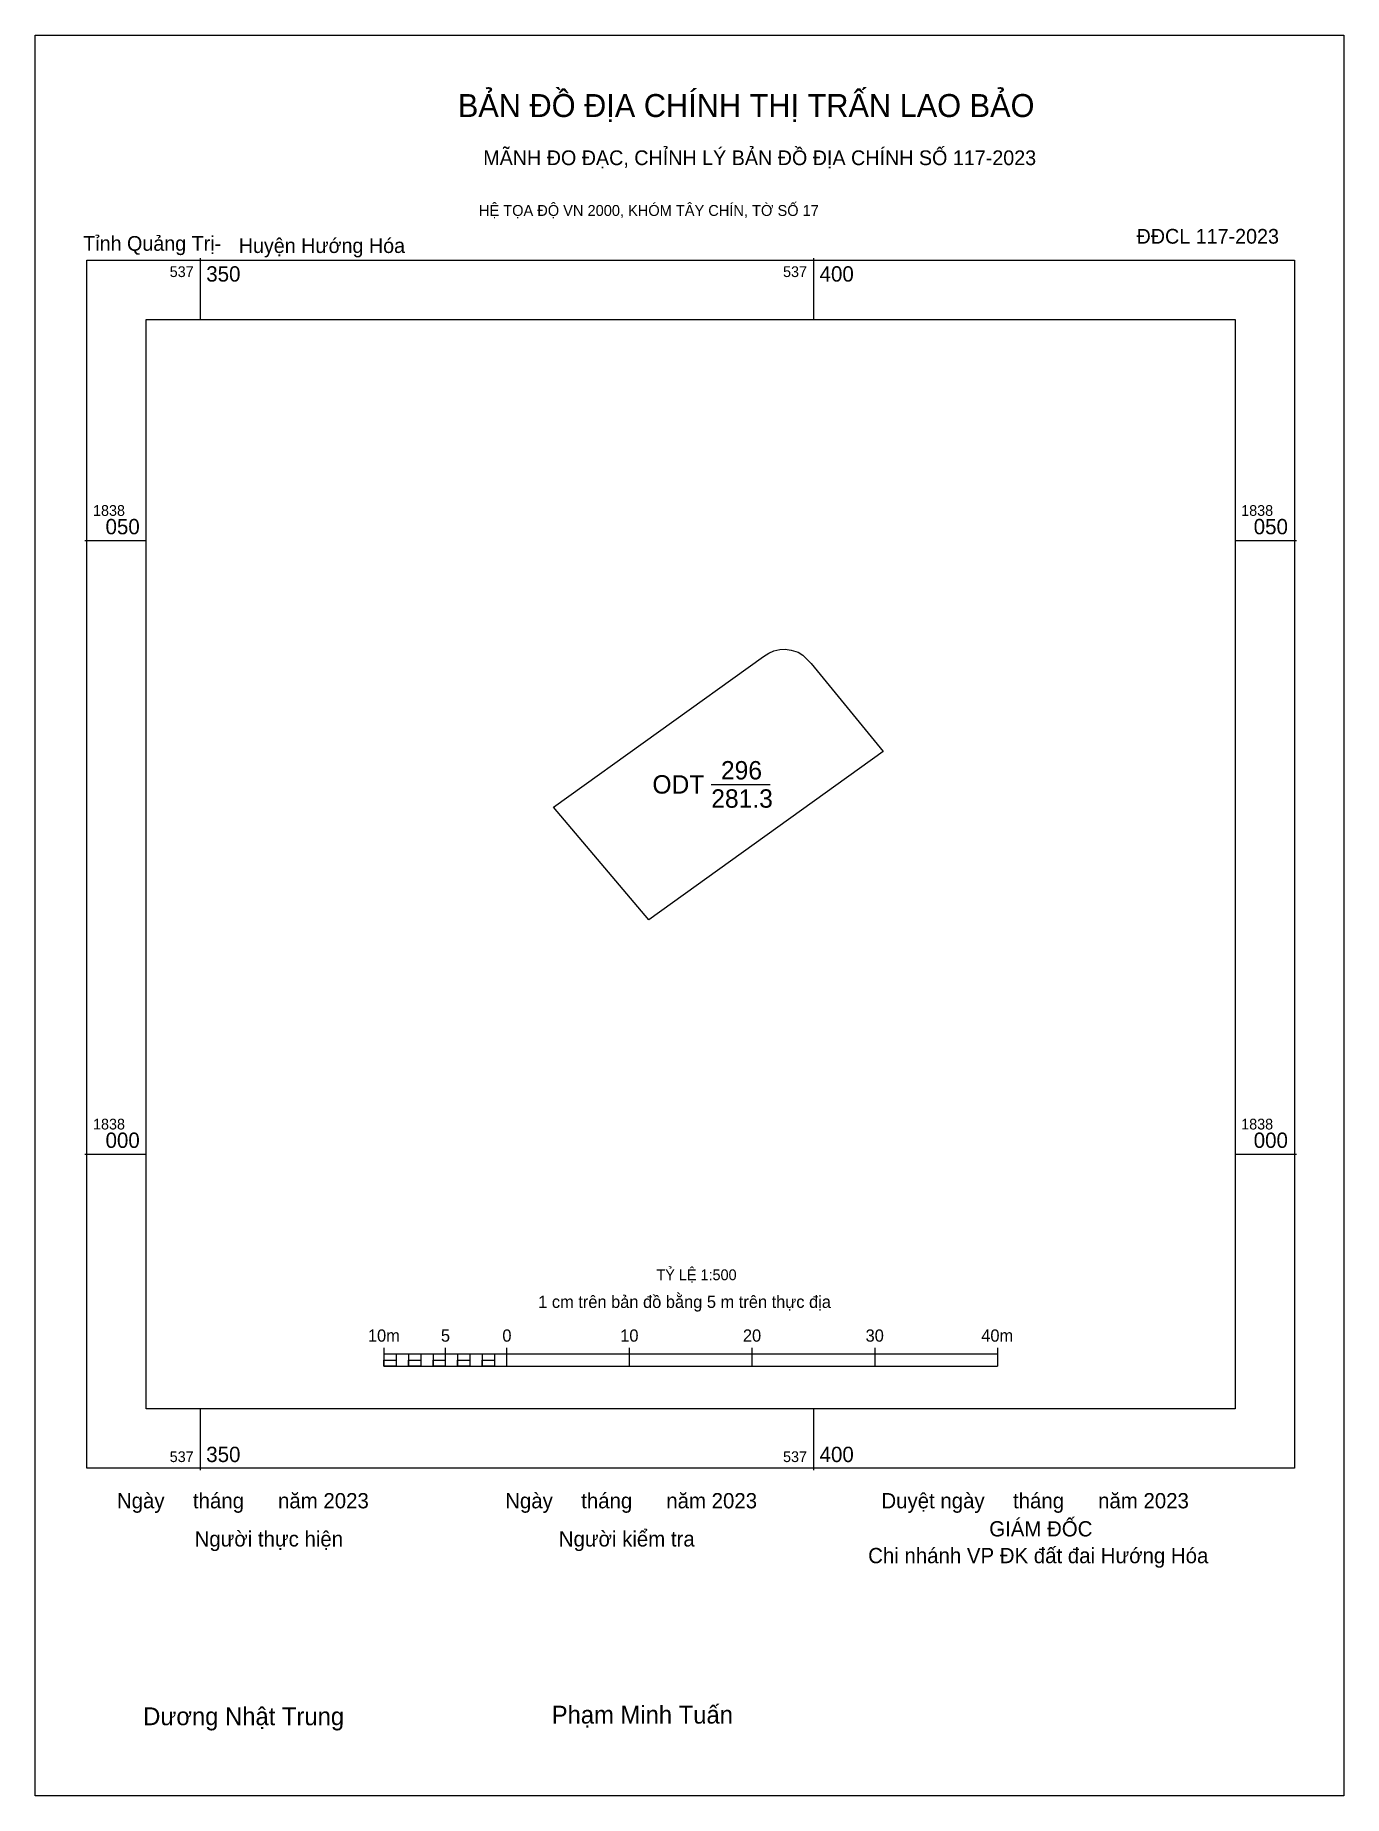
# Model space of a CAD drawing. Extents: x 537337 to 537443, y 1837948 to 1838091.
import ezdxf

# ---------------------------------------------------------------- set-up
doc = ezdxf.new("R2010")
doc.units = 0
for name, color, linetype in [('Level 10', 7, 'Continuous'), ('Level 13', 7, 'Continuous'), ('Level 15', 7, 'Continuous'), ('Level 27', 7, 'Continuous'), ('Level 29', 7, 'Continuous'), ('Level 6', 7, 'Continuous'), ('Level 62', 7, 'Continuous'), ('Level 63', 7, 'Continuous'), ('Level 9', 7, 'Continuous')]:
    doc.layers.add(name, color=color, linetype=linetype)

msp = doc.modelspace()

# ---------------------------------------------------------------- linework, layer by layer
at = {"layer": 'Level 10'}
msp.add_lwpolyline([(537405.67, 1838032.81), (537386.59, 1838019.09), (537378.81, 1838028.26), (537395.92, 1838040.55), (537396.36, 1838040.81), (537396.77, 1838041), (537397.25, 1838041.1), (537397.7, 1838041.15), (537398.17, 1838041.06), (537398.76, 1838040.89), (537399.14, 1838040.66), (537399.49, 1838040.31), (537399.8, 1838039.97)], close=True, dxfattribs=at)
at = {"layer": 'Level 15'}
msp.add_lwpolyline([(537336.56, 1838091.17), (537443.23, 1838091.17), (537443.23, 1837947.71), (537336.56, 1837947.71)], close=True, dxfattribs=at)
at = {"layer": 'Level 27'}
for p, q in [((537405.67, 1838032.81), (537405.67, 1838032.81)), ((537386.59, 1838019.09), (537386.58, 1838019.09))]:
    msp.add_line(p, q, dxfattribs=at)
at = {"layer": 'Level 29'}
msp.add_line((537391.67, 1838030.12), (537396.48, 1838030.12), dxfattribs=at)
at = {"layer": 'Level 62'}
msp.add_lwpolyline([(537345.61, 1838068), (537434.37, 1838068), (537434.37, 1837979.24), (537345.61, 1837979.24)], close=True, dxfattribs=at)
at = {"layer": 'Level 63'}
for p, q in [((537350, 1838073), (537350, 1838068)), ((537400, 1838073), (537400, 1838068)), ((537340.61, 1838050), (537345.61, 1838050)), ((537434.37, 1838050), (537439.37, 1838050)), ((537340.61, 1838000), (537345.61, 1838000)), ((537434.37, 1838000), (537439.37, 1838000)), ((537364.99, 1837984.21), (537364.99, 1837982.71)), ((537364.99, 1837983.71), (537414.99, 1837983.71)), ((537365.99, 1837983.71), (537365.99, 1837982.71)), ((537366.99, 1837983.71), (537366.99, 1837982.71)), ((537367.99, 1837983.71), (537367.99, 1837982.71)), ((537368.99, 1837983.71), (537368.99, 1837982.71)), ((537369.99, 1837984.21), (537369.99, 1837982.71)), ((537369.99, 1837983.71), (537369.99, 1837982.71)), ((537370.99, 1837983.71), (537370.99, 1837982.71)), ((537371.99, 1837983.71), (537371.99, 1837982.71)), ((537372.99, 1837983.71), (537372.99, 1837982.71)), ((537373.99, 1837983.71), (537373.99, 1837982.71)), ((537374.99, 1837984.21), (537374.99, 1837982.71)), ((537374.99, 1837983.71), (537374.99, 1837982.71)), ((537384.99, 1837984.21), (537384.99, 1837982.71)), ((537394.99, 1837984.21), (537394.99, 1837982.71)), ((537404.99, 1837984.21), (537404.99, 1837982.71)), ((537414.99, 1837984.21), (537414.99, 1837982.71)), ((537364.99, 1837982.71), (537414.99, 1837982.71)), ((537350, 1837979.24), (537350, 1837974.24)), ((537400, 1837979.24), (537400, 1837974.24))]:
    msp.add_line(p, q, dxfattribs=at)
for points in [[(537340.77, 1838072.84), (537439.21, 1838072.84), (537439.21, 1837974.4), (537340.77, 1837974.4)], [(537364.99, 1837983.21), (537365.99, 1837983.21), (537365.99, 1837982.71), (537364.99, 1837982.71)], [(537364.99, 1837983.21), (537365.99, 1837983.21), (537365.99, 1837982.71), (537364.99, 1837982.71)], [(537366.99, 1837983.21), (537367.99, 1837983.21), (537367.99, 1837982.71), (537366.99, 1837982.71)], [(537368.99, 1837983.21), (537369.99, 1837983.21), (537369.99, 1837982.71), (537368.99, 1837982.71)], [(537370.99, 1837983.21), (537371.99, 1837983.21), (537371.99, 1837982.71), (537370.99, 1837982.71)], [(537372.99, 1837983.21), (537373.99, 1837983.21), (537373.99, 1837982.71), (537372.99, 1837982.71)]]:
    msp.add_lwpolyline(points, close=True, dxfattribs=at)

# ---------------------------------------------------------------- texts
at = {"layer": 'Level 13'}
for s, p in [('296', (537392.46, 1838030.52)), ('ODT', (537386.87, 1838029.37)), ('281.3', (537391.67, 1838028.22))]:
    msp.add_text(s, height=1.5, dxfattribs=at).set_placement(p)
at = {"layer": 'Level 6'}
msp.add_text('TỶ LỆ 1:500', height=0.879, dxfattribs=at).set_placement((537387.2, 1837989.72))
at = {"layer": 'Level 63'}
for s, height, p in [('BẢN ĐỒ ĐỊA CHÍNH THỊ TRẤN LAO BẢO', 1.8718, (537371.01, 1838084.5)), ('MÃNH ĐO ĐẠC, CHỈNH LÝ BẢN ĐỒ ĐỊA CHÍNH SỐ 117-2023', 1.2011, (537373.08, 1838080.58)), ('HỆ TỌA ĐỘ VN 2000, KHÓM TÂY CHÍN, TỜ SỐ 17', 0.8891, (537372.73, 1838076.44)), ('537', 0.875, (537347.52, 1838071.46)), ('350', 1.25, (537350.5, 1838071.09)), ('537', 0.875, (537397.52, 1838071.46)), ('400', 1.25, (537400.5, 1838071.09)), ('1838', 0.875, (537341.27, 1838052)), ('050', 1.25, (537342.29, 1838050.5)), ('1838', 0.875, (537434.87, 1838052)), ('050', 1.25, (537435.89, 1838050.5)), ('1838', 0.875, (537341.27, 1838002)), ('000', 1.25, (537342.29, 1838000.5)), ('1838', 0.875, (537434.87, 1838002)), ('000', 1.25, (537435.89, 1838000.5)), ('1 cm trên bản đồ bằng 5 m trên thực địa', 1, (537377.56, 1837987.46)), ('10m', 1, (537363.68, 1837984.71)), ('5', 1, (537369.63, 1837984.71)), ('0', 1, (537374.64, 1837984.71)), ('10', 1, (537384.25, 1837984.71)), ('20', 1, (537394.25, 1837984.71)), ('30', 1, (537404.25, 1837984.71)), ('40m', 1, (537413.68, 1837984.71)), ('537', 0.875, (537347.52, 1837974.9)), ('350', 1.25, (537350.5, 1837974.9)), ('537', 0.875, (537397.52, 1837974.9)), ('400', 1.25, (537400.5, 1837974.9)), ('Ngày     tháng      năm 2023', 1.2442, (537343.22, 1837971.13)), ('Ngày     tháng      năm 2023', 1.2442, (537374.87, 1837971.13)), ('Duyệt ngày     tháng      năm 2023', 1.2442, (537405.54, 1837971.13)), ('GIÁM ĐỐC', 1.244, (537414.33, 1837968.84)), ('Người thực hiện', 1.2442, (537349.55, 1837968.02)), ('Người kiểm tra', 1.2442, (537379.24, 1837968.02)), ('Chi nhánh VP ĐK đất đai Hướng Hóa', 1.2442, (537404.46, 1837966.66)), ('Dương Nhật Trung', 1.4512, (537345.36, 1837953.46)), ('Phạm Minh Tuấn', 1.4512, (537378.66, 1837953.59))]:
    msp.add_text(s, height=height, dxfattribs=at).set_placement(p)
at = {"layer": 'Level 9'}
for s, p in [('Tỉnh Quảng Trị-', (537340.47, 1838073.6)), ('Huyện Hướng Hóa', (537353.15, 1838073.42)), ('ĐĐCL 117-2023', (537426.34, 1838074.18))]:
    msp.add_text(s, height=1.2011, dxfattribs=at).set_placement(p)

doc.saveas('drawing.dxf')
